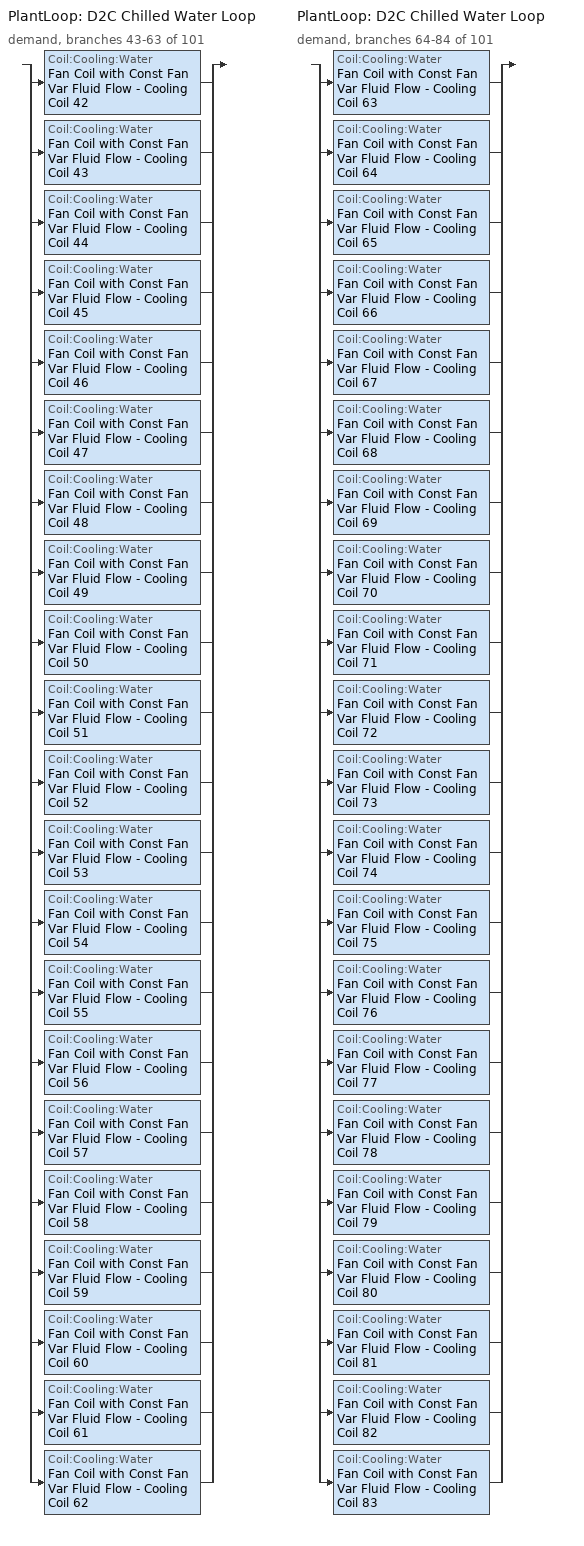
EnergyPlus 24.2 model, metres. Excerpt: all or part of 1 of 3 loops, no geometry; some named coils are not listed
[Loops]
PlantLoop 'D2C Chilled Water Loop'
 demand, branches 43-63 of 101: split
  | Coil:Cooling:Water 'Fan Coil with Const Fan Var Fluid Flow - Cooling Coil 42'
  | Coil:Cooling:Water 'Fan Coil with Const Fan Var Fluid Flow - Cooling Coil 43'
  | Coil:Cooling:Water 'Fan Coil with Const Fan Var Fluid Flow - Cooling Coil 44'
  | Coil:Cooling:Water 'Fan Coil with Const Fan Var Fluid Flow - Cooling Coil 45'
  | Coil:Cooling:Water 'Fan Coil with Const Fan Var Fluid Flow - Cooling Coil 46'
  | Coil:Cooling:Water 'Fan Coil with Const Fan Var Fluid Flow - Cooling Coil 47'
  | Coil:Cooling:Water 'Fan Coil with Const Fan Var Fluid Flow - Cooling Coil 48'
  | Coil:Cooling:Water 'Fan Coil with Const Fan Var Fluid Flow - Cooling Coil 49'
  | Coil:Cooling:Water 'Fan Coil with Const Fan Var Fluid Flow - Cooling Coil 50'
  | Coil:Cooling:Water 'Fan Coil with Const Fan Var Fluid Flow - Cooling Coil 51'
  | Coil:Cooling:Water 'Fan Coil with Const Fan Var Fluid Flow - Cooling Coil 52'
  | Coil:Cooling:Water 'Fan Coil with Const Fan Var Fluid Flow - Cooling Coil 53'
  | Coil:Cooling:Water 'Fan Coil with Const Fan Var Fluid Flow - Cooling Coil 54'
  | Coil:Cooling:Water 'Fan Coil with Const Fan Var Fluid Flow - Cooling Coil 55'
  | Coil:Cooling:Water 'Fan Coil with Const Fan Var Fluid Flow - Cooling Coil 56'
  | Coil:Cooling:Water 'Fan Coil with Const Fan Var Fluid Flow - Cooling Coil 57'
  | Coil:Cooling:Water 'Fan Coil with Const Fan Var Fluid Flow - Cooling Coil 58'
  | Coil:Cooling:Water 'Fan Coil with Const Fan Var Fluid Flow - Cooling Coil 59'
  | Coil:Cooling:Water 'Fan Coil with Const Fan Var Fluid Flow - Cooling Coil 60'
  | Coil:Cooling:Water 'Fan Coil with Const Fan Var Fluid Flow - Cooling Coil 61'
  | Coil:Cooling:Water 'Fan Coil with Const Fan Var Fluid Flow - Cooling Coil 62'
PlantLoop 'D2C Chilled Water Loop'
 demand, branches 64-84 of 101: split
  | Coil:Cooling:Water 'Fan Coil with Const Fan Var Fluid Flow - Cooling Coil 63'
  | Coil:Cooling:Water 'Fan Coil with Const Fan Var Fluid Flow - Cooling Coil 64'
  | Coil:Cooling:Water 'Fan Coil with Const Fan Var Fluid Flow - Cooling Coil 65'
  | Coil:Cooling:Water 'Fan Coil with Const Fan Var Fluid Flow - Cooling Coil 66'
  | Coil:Cooling:Water 'Fan Coil with Const Fan Var Fluid Flow - Cooling Coil 67'
  | Coil:Cooling:Water 'Fan Coil with Const Fan Var Fluid Flow - Cooling Coil 68'
  | Coil:Cooling:Water 'Fan Coil with Const Fan Var Fluid Flow - Cooling Coil 69'
  | Coil:Cooling:Water 'Fan Coil with Const Fan Var Fluid Flow - Cooling Coil 70'
  | Coil:Cooling:Water 'Fan Coil with Const Fan Var Fluid Flow - Cooling Coil 71'
  | Coil:Cooling:Water 'Fan Coil with Const Fan Var Fluid Flow - Cooling Coil 72'
  | Coil:Cooling:Water 'Fan Coil with Const Fan Var Fluid Flow - Cooling Coil 73'
  | Coil:Cooling:Water 'Fan Coil with Const Fan Var Fluid Flow - Cooling Coil 74'
  | Coil:Cooling:Water 'Fan Coil with Const Fan Var Fluid Flow - Cooling Coil 75'
  | Coil:Cooling:Water 'Fan Coil with Const Fan Var Fluid Flow - Cooling Coil 76'
  | Coil:Cooling:Water 'Fan Coil with Const Fan Var Fluid Flow - Cooling Coil 77'
  | Coil:Cooling:Water 'Fan Coil with Const Fan Var Fluid Flow - Cooling Coil 78'
  | Coil:Cooling:Water 'Fan Coil with Const Fan Var Fluid Flow - Cooling Coil 79'
  | Coil:Cooling:Water 'Fan Coil with Const Fan Var Fluid Flow - Cooling Coil 80'
  | Coil:Cooling:Water 'Fan Coil with Const Fan Var Fluid Flow - Cooling Coil 81'
  | Coil:Cooling:Water 'Fan Coil with Const Fan Var Fluid Flow - Cooling Coil 82'
  | Coil:Cooling:Water 'Fan Coil with Const Fan Var Fluid Flow - Cooling Coil 83'
[ZoneControl:Thermostat] Temperature Difference Between Cutout And Setpoint {deltaC}=0
Name | Zone or ZoneList | Control Type Schedule | Control 1
Thermal Zone_Aisle 42 Thermostat | Thermal Zone_Aisle 42 | Thermal Zone_Aisle 42 Thermostat Schedule | Thermostat Setpoint Dual Setpoint 150
Thermal Zone_Aisle 44 Thermostat | Thermal Zone_Aisle 44 | Thermal Zone_Aisle 44 Thermostat Schedule | Thermostat Setpoint Dual Setpoint 152
Thermal Zone_Aisle 45 Thermostat | Thermal Zone_Aisle 45 | Thermal Zone_Aisle 45 Thermostat Schedule | Thermostat Setpoint Dual Setpoint 153
Thermal Zone_Aisle 46 Thermostat | Thermal Zone_Aisle 46 | Thermal Zone_Aisle 46 Thermostat Schedule | Thermostat Setpoint Dual Setpoint 154
Thermal Zone_Aisle 47 Thermostat | Thermal Zone_Aisle 47 | Thermal Zone_Aisle 47 Thermostat Schedule | Thermostat Setpoint Dual Setpoint 155
Thermal Zone_Aisle 48 Thermostat | Thermal Zone_Aisle 48 | Thermal Zone_Aisle 48 Thermostat Schedule | Thermostat Setpoint Dual Setpoint 156
Thermal Zone_Aisle 49 Thermostat | Thermal Zone_Aisle 49 | Thermal Zone_Aisle 49 Thermostat Schedule | Thermostat Setpoint Dual Setpoint 157
Thermal Zone_Aisle 50 Thermostat | Thermal Zone_Aisle 50 | Thermal Zone_Aisle 50 Thermostat Schedule | Thermostat Setpoint Dual Setpoint 158
Thermal Zone_Aisle 51 Thermostat | Thermal Zone_Aisle 51 | Thermal Zone_Aisle 51 Thermostat Schedule | Thermostat Setpoint Dual Setpoint 159
Thermal Zone_Aisle 52 Thermostat | Thermal Zone_Aisle 52 | Thermal Zone_Aisle 52 Thermostat Schedule | Thermostat Setpoint Dual Setpoint 160
Thermal Zone_Aisle 53 Thermostat | Thermal Zone_Aisle 53 | Thermal Zone_Aisle 53 Thermostat Schedule | Thermostat Setpoint Dual Setpoint 161
Thermal Zone_Aisle 54 Thermostat | Thermal Zone_Aisle 54 | Thermal Zone_Aisle 54 Thermostat Schedule | Thermostat Setpoint Dual Setpoint 162
Thermal Zone_Aisle 55 Thermostat | Thermal Zone_Aisle 55 | Thermal Zone_Aisle 55 Thermostat Schedule | Thermostat Setpoint Dual Setpoint 163
Thermal Zone_Aisle 56 Thermostat | Thermal Zone_Aisle 56 | Thermal Zone_Aisle 56 Thermostat Schedule | Thermostat Setpoint Dual Setpoint 164
Thermal Zone_Aisle 57 Thermostat | Thermal Zone_Aisle 57 | Thermal Zone_Aisle 57 Thermostat Schedule | Thermostat Setpoint Dual Setpoint 165
Thermal Zone_Aisle 58 Thermostat | Thermal Zone_Aisle 58 | Thermal Zone_Aisle 58 Thermostat Schedule | Thermostat Setpoint Dual Setpoint 166
Thermal Zone_Aisle 59 Thermostat | Thermal Zone_Aisle 59 | Thermal Zone_Aisle 59 Thermostat Schedule | Thermostat Setpoint Dual Setpoint 167
Thermal Zone_Aisle 60 Thermostat | Thermal Zone_Aisle 60 | Thermal Zone_Aisle 60 Thermostat Schedule | Thermostat Setpoint Dual Setpoint 168
Thermal Zone_Aisle 61 Thermostat | Thermal Zone_Aisle 61 | Thermal Zone_Aisle 61 Thermostat Schedule | Thermostat Setpoint Dual Setpoint 169
Thermal Zone_Aisle 62 Thermostat | Thermal Zone_Aisle 62 | Thermal Zone_Aisle 62 Thermostat Schedule | Thermostat Setpoint Dual Setpoint 170
Thermal Zone_Aisle 63 Thermostat | Thermal Zone_Aisle 63 | Thermal Zone_Aisle 63 Thermostat Schedule | Thermostat Setpoint Dual Setpoint 171
Thermal Zone_Aisle 64 Thermostat | Thermal Zone_Aisle 64 | Thermal Zone_Aisle 64 Thermostat Schedule | Thermostat Setpoint Dual Setpoint 172
Thermal Zone_Aisle 65 Thermostat | Thermal Zone_Aisle 65 | Thermal Zone_Aisle 65 Thermostat Schedule | Thermostat Setpoint Dual Setpoint 173
Thermal Zone_Aisle 66 Thermostat | Thermal Zone_Aisle 66 | Thermal Zone_Aisle 66 Thermostat Schedule | Thermostat Setpoint Dual Setpoint 174
Thermal Zone_Aisle 67 Thermostat | Thermal Zone_Aisle 67 | Thermal Zone_Aisle 67 Thermostat Schedule | Thermostat Setpoint Dual Setpoint 175
Thermal Zone_Aisle 68 Thermostat | Thermal Zone_Aisle 68 | Thermal Zone_Aisle 68 Thermostat Schedule | Thermostat Setpoint Dual Setpoint 176
Thermal Zone_Aisle 69 Thermostat | Thermal Zone_Aisle 69 | Thermal Zone_Aisle 69 Thermostat Schedule | Thermostat Setpoint Dual Setpoint 177
Thermal Zone_Aisle 70 Thermostat | Thermal Zone_Aisle 70 | Thermal Zone_Aisle 70 Thermostat Schedule | Thermostat Setpoint Dual Setpoint 178
Thermal Zone_Aisle 71 Thermostat | Thermal Zone_Aisle 71 | Thermal Zone_Aisle 71 Thermostat Schedule | Thermostat Setpoint Dual Setpoint 179
Thermal Zone_Aisle 72 Thermostat | Thermal Zone_Aisle 72 | Thermal Zone_Aisle 72 Thermostat Schedule | Thermostat Setpoint Dual Setpoint 180
Thermal Zone_Aisle 73 Thermostat | Thermal Zone_Aisle 73 | Thermal Zone_Aisle 73 Thermostat Schedule | Thermostat Setpoint Dual Setpoint 181
Thermal Zone_Aisle 74 Thermostat | Thermal Zone_Aisle 74 | Thermal Zone_Aisle 74 Thermostat Schedule | Thermostat Setpoint Dual Setpoint 182
Thermal Zone_Aisle 75 Thermostat | Thermal Zone_Aisle 75 | Thermal Zone_Aisle 75 Thermostat Schedule | Thermostat Setpoint Dual Setpoint 183
Thermal Zone_Aisle 76 Thermostat | Thermal Zone_Aisle 76 | Thermal Zone_Aisle 76 Thermostat Schedule | Thermostat Setpoint Dual Setpoint 184
Thermal Zone_Aisle 77 Thermostat | Thermal Zone_Aisle 77 | Thermal Zone_Aisle 77 Thermostat Schedule | Thermostat Setpoint Dual Setpoint 185
Thermal Zone_Aisle 78 Thermostat | Thermal Zone_Aisle 78 | Thermal Zone_Aisle 78 Thermostat Schedule | Thermostat Setpoint Dual Setpoint 186
Thermal Zone_Aisle 79 Thermostat | Thermal Zone_Aisle 79 | Thermal Zone_Aisle 79 Thermostat Schedule | Thermostat Setpoint Dual Setpoint 187
Thermal Zone_Aisle 80 Thermostat | Thermal Zone_Aisle 80 | Thermal Zone_Aisle 80 Thermostat Schedule | Thermostat Setpoint Dual Setpoint 188
Thermal Zone_Aisle 81 Thermostat | Thermal Zone_Aisle 81 | Thermal Zone_Aisle 81 Thermostat Schedule | Thermostat Setpoint Dual Setpoint 189
Thermal Zone_Aisle 88 Thermostat | Thermal Zone_Aisle 88 | Thermal Zone_Aisle 88 Thermostat Schedule | Thermostat Setpoint Dual Setpoint 196
Thermal Zone_Aisle 93 Thermostat | Thermal Zone_Aisle 93 | Thermal Zone_Aisle 93 Thermostat Schedule | Thermostat Setpoint Dual Setpoint 201
Thermal Zone_Aisle 94 Thermostat | Thermal Zone_Aisle 94 | Thermal Zone_Aisle 94 Thermostat Schedule | Thermostat Setpoint Dual Setpoint 202
[ThermostatSetpoint:SingleCooling] Setpoint Temperature Schedule=Thermostart cooling
Thermostat Setpoint Dual Setpoint 150; Thermostat Setpoint Dual Setpoint 152; Thermostat Setpoint Dual Setpoint 153; Thermostat Setpoint Dual Setpoint 154; Thermostat Setpoint Dual Setpoint 155; Thermostat Setpoint Dual Setpoint 156; Thermostat Setpoint Dual Setpoint 157; Thermostat Setpoint Dual Setpoint 158; Thermostat Setpoint Dual Setpoint 159; Thermostat Setpoint Dual Setpoint 160; Thermostat Setpoint Dual Setpoint 161; Thermostat Setpoint Dual Setpoint 162; Thermostat Setpoint Dual Setpoint 163; Thermostat Setpoint Dual Setpoint 164; Thermostat Setpoint Dual Setpoint 165; Thermostat Setpoint Dual Setpoint 166; Thermostat Setpoint Dual Setpoint 167; Thermostat Setpoint Dual Setpoint 168; Thermostat Setpoint Dual Setpoint 169; Thermostat Setpoint Dual Setpoint 170; Thermostat Setpoint Dual Setpoint 171; Thermostat Setpoint Dual Setpoint 172; Thermostat Setpoint Dual Setpoint 173; Thermostat Setpoint Dual Setpoint 174; Thermostat Setpoint Dual Setpoint 175; Thermostat Setpoint Dual Setpoint 176; Thermostat Setpoint Dual Setpoint 177; Thermostat Setpoint Dual Setpoint 178; Thermostat Setpoint Dual Setpoint 179; Thermostat Setpoint Dual Setpoint 180; Thermostat Setpoint Dual Setpoint 181; Thermostat Setpoint Dual Setpoint 182; Thermostat Setpoint Dual Setpoint 183; Thermostat Setpoint Dual Setpoint 184; Thermostat Setpoint Dual Setpoint 185; Thermostat Setpoint Dual Setpoint 186; Thermostat Setpoint Dual Setpoint 187; Thermostat Setpoint Dual Setpoint 188; Thermostat Setpoint Dual Setpoint 189; Thermostat Setpoint Dual Setpoint 196; Thermostat Setpoint Dual Setpoint 201; Thermostat Setpoint Dual Setpoint 202
[ZoneHVAC:Dehumidifier:DX] Availability Schedule=ITE Load Schedule; Rated Water Removal {L/day}=50.16; Rated Energy Factor {L/kWh}=3.412; Rated Air Flow Rate {m3/s}=0.12036; Water Removal Curve=Dehumidifier Water Removal Curve; Energy Factor Curve=Dehumidifier Energy Factor Curve; Part Load Fraction Correlation Curve=Dehumidifier Part Load Curve; Minimum Dry-Bulb Temperature for Dehumidifier Operation {C}=20; Maximum Dry-Bulb Temperature for Dehumidifier Operation {C}=60; Off-Cycle Parasitic Electric Load {W}=0
Zone HVAC Dehumidifier 43; Zone HVAC Dehumidifier 49; Zone HVAC Dehumidifier 42; Zone HVAC Dehumidifier 44; Zone HVAC Dehumidifier 45; Zone HVAC Dehumidifier 46; Zone HVAC Dehumidifier 47; Zone HVAC Dehumidifier 48; Zone HVAC Dehumidifier 50; Zone HVAC Dehumidifier 58; Zone HVAC Dehumidifier 55; Zone HVAC Dehumidifier 56; Zone HVAC Dehumidifier 57; Zone HVAC Dehumidifier 51; Zone HVAC Dehumidifier 53; Zone HVAC Dehumidifier 52; Zone HVAC Dehumidifier 59; Zone HVAC Dehumidifier 54; Zone HVAC Dehumidifier 63; Zone HVAC Dehumidifier 78; Zone HVAC Dehumidifier 73; Zone HVAC Dehumidifier 60; Zone HVAC Dehumidifier 65; Zone HVAC Dehumidifier 76; Zone HVAC Dehumidifier 74; Zone HVAC Dehumidifier 68; Zone HVAC Dehumidifier 69; Zone HVAC Dehumidifier 77; Zone HVAC Dehumidifier 61; Zone HVAC Dehumidifier 75; Zone HVAC Dehumidifier 67; Zone HVAC Dehumidifier 72; Zone HVAC Dehumidifier 64; Zone HVAC Dehumidifier 62; Zone HVAC Dehumidifier 66; Zone HVAC Dehumidifier 71; Zone HVAC Dehumidifier 70; Zone HVAC Dehumidifier 79; Zone HVAC Dehumidifier 81; Zone HVAC Dehumidifier 80; Zone HVAC Dehumidifier 82; Zone HVAC Dehumidifier 83
[Fan:ConstantVolume] Availability Schedule=ITE Load Schedule; Fan Total Efficiency=1; Pressure Rise {Pa}=0.0001; Maximum Flow Rate {m3/s}=AutoSize; Motor Efficiency=1; Motor In Airstream Fraction=0
Fan Coil with Const Fan Var Fluid Flow - Fan 125; Fan Coil with Const Fan Var Fluid Flow - Fan 131; Fan Coil with Const Fan Var Fluid Flow - Fan 124; Fan Coil with Const Fan Var Fluid Flow - Fan 126; Fan Coil with Const Fan Var Fluid Flow - Fan 127; Fan Coil with Const Fan Var Fluid Flow - Fan 128; Fan Coil with Const Fan Var Fluid Flow - Fan 129; Fan Coil with Const Fan Var Fluid Flow - Fan 130; Fan Coil with Const Fan Var Fluid Flow - Fan 132; Fan Coil with Const Fan Var Fluid Flow - Fan 140; Fan Coil with Const Fan Var Fluid Flow - Fan 137; Fan Coil with Const Fan Var Fluid Flow - Fan 138; Fan Coil with Const Fan Var Fluid Flow - Fan 139; Fan Coil with Const Fan Var Fluid Flow - Fan 133; Fan Coil with Const Fan Var Fluid Flow - Fan 135; Fan Coil with Const Fan Var Fluid Flow - Fan 134; Fan Coil with Const Fan Var Fluid Flow - Fan 141; Fan Coil with Const Fan Var Fluid Flow - Fan 136; Fan Coil with Const Fan Var Fluid Flow - Fan 145; Fan Coil with Const Fan Var Fluid Flow - Fan 160; Fan Coil with Const Fan Var Fluid Flow - Fan 155; Fan Coil with Const Fan Var Fluid Flow - Fan 142; Fan Coil with Const Fan Var Fluid Flow - Fan 147; Fan Coil with Const Fan Var Fluid Flow - Fan 158; Fan Coil with Const Fan Var Fluid Flow - Fan 156; Fan Coil with Const Fan Var Fluid Flow - Fan 150; Fan Coil with Const Fan Var Fluid Flow - Fan 151; Fan Coil with Const Fan Var Fluid Flow - Fan 159; Fan Coil with Const Fan Var Fluid Flow - Fan 143; Fan Coil with Const Fan Var Fluid Flow - Fan 157; Fan Coil with Const Fan Var Fluid Flow - Fan 149; Fan Coil with Const Fan Var Fluid Flow - Fan 154; Fan Coil with Const Fan Var Fluid Flow - Fan 146; Fan Coil with Const Fan Var Fluid Flow - Fan 144; Fan Coil with Const Fan Var Fluid Flow - Fan 148; Fan Coil with Const Fan Var Fluid Flow - Fan 153; Fan Coil with Const Fan Var Fluid Flow - Fan 152; Fan Coil with Const Fan Var Fluid Flow - Fan 161; Fan Coil with Const Fan Var Fluid Flow - Fan 163; Fan Coil with Const Fan Var Fluid Flow - Fan 162; Fan Coil with Const Fan Var Fluid Flow - Fan 164; Fan Coil with Const Fan Var Fluid Flow - Fan 165
[Coil:Cooling:Water] Availability Schedule=ITE Load Schedule; Design Water Flow Rate {m3/s}=Autosize; Design Air Flow Rate {m3/s}=Autosize; Design Inlet Water Temperature {C}=Autosize; Design Inlet Air Temperature {C}=Autosize; Design Outlet Air Temperature {C}=Autosize; Design Inlet Air Humidity Ratio {kgWater/kgDryAir}=Autosize; Design Outlet Air Humidity Ratio {kgWater/kgDryAir}=Autosize; Type of Analysis=SimpleAnalysis; Heat Exchanger Configuration=CrossFlow
Fan Coil with Const Fan Var Fluid Flow - Cooling Coil 43; Fan Coil with Const Fan Var Fluid Flow - Cooling Coil 49; Fan Coil with Const Fan Var Fluid Flow - Cooling Coil 42; Fan Coil with Const Fan Var Fluid Flow - Cooling Coil 44; Fan Coil with Const Fan Var Fluid Flow - Cooling Coil 45; Fan Coil with Const Fan Var Fluid Flow - Cooling Coil 46; Fan Coil with Const Fan Var Fluid Flow - Cooling Coil 47; Fan Coil with Const Fan Var Fluid Flow - Cooling Coil 48; Fan Coil with Const Fan Var Fluid Flow - Cooling Coil 50; Fan Coil with Const Fan Var Fluid Flow - Cooling Coil 58; Fan Coil with Const Fan Var Fluid Flow - Cooling Coil 55; Fan Coil with Const Fan Var Fluid Flow - Cooling Coil 56; Fan Coil with Const Fan Var Fluid Flow - Cooling Coil 57; Fan Coil with Const Fan Var Fluid Flow - Cooling Coil 51; Fan Coil with Const Fan Var Fluid Flow - Cooling Coil 53; Fan Coil with Const Fan Var Fluid Flow - Cooling Coil 52; Fan Coil with Const Fan Var Fluid Flow - Cooling Coil 59; Fan Coil with Const Fan Var Fluid Flow - Cooling Coil 54; Fan Coil with Const Fan Var Fluid Flow - Cooling Coil 63; Fan Coil with Const Fan Var Fluid Flow - Cooling Coil 78; Fan Coil with Const Fan Var Fluid Flow - Cooling Coil 73; Fan Coil with Const Fan Var Fluid Flow - Cooling Coil 60; Fan Coil with Const Fan Var Fluid Flow - Cooling Coil 65; Fan Coil with Const Fan Var Fluid Flow - Cooling Coil 76; Fan Coil with Const Fan Var Fluid Flow - Cooling Coil 74; Fan Coil with Const Fan Var Fluid Flow - Cooling Coil 68; Fan Coil with Const Fan Var Fluid Flow - Cooling Coil 69; Fan Coil with Const Fan Var Fluid Flow - Cooling Coil 77; Fan Coil with Const Fan Var Fluid Flow - Cooling Coil 61; Fan Coil with Const Fan Var Fluid Flow - Cooling Coil 75; Fan Coil with Const Fan Var Fluid Flow - Cooling Coil 67; Fan Coil with Const Fan Var Fluid Flow - Cooling Coil 72; Fan Coil with Const Fan Var Fluid Flow - Cooling Coil 64; Fan Coil with Const Fan Var Fluid Flow - Cooling Coil 62; Fan Coil with Const Fan Var Fluid Flow - Cooling Coil 66; Fan Coil with Const Fan Var Fluid Flow - Cooling Coil 71; Fan Coil with Const Fan Var Fluid Flow - Cooling Coil 70; Fan Coil with Const Fan Var Fluid Flow - Cooling Coil 79; Fan Coil with Const Fan Var Fluid Flow - Cooling Coil 81; Fan Coil with Const Fan Var Fluid Flow - Cooling Coil 80; Fan Coil with Const Fan Var Fluid Flow - Cooling Coil 82; Fan Coil with Const Fan Var Fluid Flow - Cooling Coil 83
[ZoneHVAC:FourPipeFanCoil] Availability Schedule=ITE Load Schedule; Capacity Control Method=ConstantFanVariableFlow; Maximum Supply Air Flow Rate {m3/s}=Autosize; Low Speed Supply Air Flow Ratio=0.1; Medium Speed Supply Air Flow Ratio=0.2; Maximum Outdoor Air Flow Rate {m3/s}=Autosize; Maximum Cold Water Flow Rate {m3/s}=Autosize; Maximum Hot Water Flow Rate {m3/s}=Autosize; Minimum Supply Air Temperature in Cooling Mode {C}=Autosize; Maximum Supply Air Temperature in Heating Mode {C}=Autosize
Name | Supply Air Fan | Cooling Coil | Heating Coil
Fan Coil with Const Fan Var Fluid Flow 43 | Fan Coil with Const Fan Var Fluid Flow - Fan 125 | Fan Coil with Const Fan Var Fluid Flow - Cooling Coil 43 | Fan Coil with Const Fan Var Fluid Flow - Heating Coil 43
Fan Coil with Const Fan Var Fluid Flow 49 | Fan Coil with Const Fan Var Fluid Flow - Fan 131 | Fan Coil with Const Fan Var Fluid Flow - Cooling Coil 49 | Fan Coil with Const Fan Var Fluid Flow - Heating Coil 49
Fan Coil with Const Fan Var Fluid Flow 42 | Fan Coil with Const Fan Var Fluid Flow - Fan 124 | Fan Coil with Const Fan Var Fluid Flow - Cooling Coil 42 | Fan Coil with Const Fan Var Fluid Flow - Heating Coil 42
Fan Coil with Const Fan Var Fluid Flow 44 | Fan Coil with Const Fan Var Fluid Flow - Fan 126 | Fan Coil with Const Fan Var Fluid Flow - Cooling Coil 44 | Fan Coil with Const Fan Var Fluid Flow - Heating Coil 44
Fan Coil with Const Fan Var Fluid Flow 45 | Fan Coil with Const Fan Var Fluid Flow - Fan 127 | Fan Coil with Const Fan Var Fluid Flow - Cooling Coil 45 | Fan Coil with Const Fan Var Fluid Flow - Heating Coil 45
Fan Coil with Const Fan Var Fluid Flow 46 | Fan Coil with Const Fan Var Fluid Flow - Fan 128 | Fan Coil with Const Fan Var Fluid Flow - Cooling Coil 46 | Fan Coil with Const Fan Var Fluid Flow - Heating Coil 46
Fan Coil with Const Fan Var Fluid Flow 47 | Fan Coil with Const Fan Var Fluid Flow - Fan 129 | Fan Coil with Const Fan Var Fluid Flow - Cooling Coil 47 | Fan Coil with Const Fan Var Fluid Flow - Heating Coil 47
Fan Coil with Const Fan Var Fluid Flow 48 | Fan Coil with Const Fan Var Fluid Flow - Fan 130 | Fan Coil with Const Fan Var Fluid Flow - Cooling Coil 48 | Fan Coil with Const Fan Var Fluid Flow - Heating Coil 48
Fan Coil with Const Fan Var Fluid Flow 50 | Fan Coil with Const Fan Var Fluid Flow - Fan 132 | Fan Coil with Const Fan Var Fluid Flow - Cooling Coil 50 | Fan Coil with Const Fan Var Fluid Flow - Heating Coil 50
Fan Coil with Const Fan Var Fluid Flow 58 | Fan Coil with Const Fan Var Fluid Flow - Fan 140 | Fan Coil with Const Fan Var Fluid Flow - Cooling Coil 58 | Fan Coil with Const Fan Var Fluid Flow - Heating Coil 58
Fan Coil with Const Fan Var Fluid Flow 55 | Fan Coil with Const Fan Var Fluid Flow - Fan 137 | Fan Coil with Const Fan Var Fluid Flow - Cooling Coil 55 | Fan Coil with Const Fan Var Fluid Flow - Heating Coil 55
Fan Coil with Const Fan Var Fluid Flow 56 | Fan Coil with Const Fan Var Fluid Flow - Fan 138 | Fan Coil with Const Fan Var Fluid Flow - Cooling Coil 56 | Fan Coil with Const Fan Var Fluid Flow - Heating Coil 56
Fan Coil with Const Fan Var Fluid Flow 57 | Fan Coil with Const Fan Var Fluid Flow - Fan 139 | Fan Coil with Const Fan Var Fluid Flow - Cooling Coil 57 | Fan Coil with Const Fan Var Fluid Flow - Heating Coil 57
Fan Coil with Const Fan Var Fluid Flow 51 | Fan Coil with Const Fan Var Fluid Flow - Fan 133 | Fan Coil with Const Fan Var Fluid Flow - Cooling Coil 51 | Fan Coil with Const Fan Var Fluid Flow - Heating Coil 51
Fan Coil with Const Fan Var Fluid Flow 53 | Fan Coil with Const Fan Var Fluid Flow - Fan 135 | Fan Coil with Const Fan Var Fluid Flow - Cooling Coil 53 | Fan Coil with Const Fan Var Fluid Flow - Heating Coil 53
Fan Coil with Const Fan Var Fluid Flow 52 | Fan Coil with Const Fan Var Fluid Flow - Fan 134 | Fan Coil with Const Fan Var Fluid Flow - Cooling Coil 52 | Fan Coil with Const Fan Var Fluid Flow - Heating Coil 52
Fan Coil with Const Fan Var Fluid Flow 59 | Fan Coil with Const Fan Var Fluid Flow - Fan 141 | Fan Coil with Const Fan Var Fluid Flow - Cooling Coil 59 | Fan Coil with Const Fan Var Fluid Flow - Heating Coil 59
Fan Coil with Const Fan Var Fluid Flow 54 | Fan Coil with Const Fan Var Fluid Flow - Fan 136 | Fan Coil with Const Fan Var Fluid Flow - Cooling Coil 54 | Fan Coil with Const Fan Var Fluid Flow - Heating Coil 54
Fan Coil with Const Fan Var Fluid Flow 63 | Fan Coil with Const Fan Var Fluid Flow - Fan 145 | Fan Coil with Const Fan Var Fluid Flow - Cooling Coil 63 | Fan Coil with Const Fan Var Fluid Flow - Heating Coil 63
Fan Coil with Const Fan Var Fluid Flow 78 | Fan Coil with Const Fan Var Fluid Flow - Fan 160 | Fan Coil with Const Fan Var Fluid Flow - Cooling Coil 78 | Fan Coil with Const Fan Var Fluid Flow - Heating Coil 78
Fan Coil with Const Fan Var Fluid Flow 73 | Fan Coil with Const Fan Var Fluid Flow - Fan 155 | Fan Coil with Const Fan Var Fluid Flow - Cooling Coil 73 | Fan Coil with Const Fan Var Fluid Flow - Heating Coil 73
Fan Coil with Const Fan Var Fluid Flow 60 | Fan Coil with Const Fan Var Fluid Flow - Fan 142 | Fan Coil with Const Fan Var Fluid Flow - Cooling Coil 60 | Fan Coil with Const Fan Var Fluid Flow - Heating Coil 60
Fan Coil with Const Fan Var Fluid Flow 65 | Fan Coil with Const Fan Var Fluid Flow - Fan 147 | Fan Coil with Const Fan Var Fluid Flow - Cooling Coil 65 | Fan Coil with Const Fan Var Fluid Flow - Heating Coil 65
Fan Coil with Const Fan Var Fluid Flow 76 | Fan Coil with Const Fan Var Fluid Flow - Fan 158 | Fan Coil with Const Fan Var Fluid Flow - Cooling Coil 76 | Fan Coil with Const Fan Var Fluid Flow - Heating Coil 76
Fan Coil with Const Fan Var Fluid Flow 74 | Fan Coil with Const Fan Var Fluid Flow - Fan 156 | Fan Coil with Const Fan Var Fluid Flow - Cooling Coil 74 | Fan Coil with Const Fan Var Fluid Flow - Heating Coil 74
Fan Coil with Const Fan Var Fluid Flow 68 | Fan Coil with Const Fan Var Fluid Flow - Fan 150 | Fan Coil with Const Fan Var Fluid Flow - Cooling Coil 68 | Fan Coil with Const Fan Var Fluid Flow - Heating Coil 68
Fan Coil with Const Fan Var Fluid Flow 69 | Fan Coil with Const Fan Var Fluid Flow - Fan 151 | Fan Coil with Const Fan Var Fluid Flow - Cooling Coil 69 | Fan Coil with Const Fan Var Fluid Flow - Heating Coil 69
Fan Coil with Const Fan Var Fluid Flow 77 | Fan Coil with Const Fan Var Fluid Flow - Fan 159 | Fan Coil with Const Fan Var Fluid Flow - Cooling Coil 77 | Fan Coil with Const Fan Var Fluid Flow - Heating Coil 77
Fan Coil with Const Fan Var Fluid Flow 61 | Fan Coil with Const Fan Var Fluid Flow - Fan 143 | Fan Coil with Const Fan Var Fluid Flow - Cooling Coil 61 | Fan Coil with Const Fan Var Fluid Flow - Heating Coil 61
Fan Coil with Const Fan Var Fluid Flow 75 | Fan Coil with Const Fan Var Fluid Flow - Fan 157 | Fan Coil with Const Fan Var Fluid Flow - Cooling Coil 75 | Fan Coil with Const Fan Var Fluid Flow - Heating Coil 75
Fan Coil with Const Fan Var Fluid Flow 67 | Fan Coil with Const Fan Var Fluid Flow - Fan 149 | Fan Coil with Const Fan Var Fluid Flow - Cooling Coil 67 | Fan Coil with Const Fan Var Fluid Flow - Heating Coil 67
Fan Coil with Const Fan Var Fluid Flow 72 | Fan Coil with Const Fan Var Fluid Flow - Fan 154 | Fan Coil with Const Fan Var Fluid Flow - Cooling Coil 72 | Fan Coil with Const Fan Var Fluid Flow - Heating Coil 72
Fan Coil with Const Fan Var Fluid Flow 64 | Fan Coil with Const Fan Var Fluid Flow - Fan 146 | Fan Coil with Const Fan Var Fluid Flow - Cooling Coil 64 | Fan Coil with Const Fan Var Fluid Flow - Heating Coil 64
Fan Coil with Const Fan Var Fluid Flow 62 | Fan Coil with Const Fan Var Fluid Flow - Fan 144 | Fan Coil with Const Fan Var Fluid Flow - Cooling Coil 62 | Fan Coil with Const Fan Var Fluid Flow - Heating Coil 62
Fan Coil with Const Fan Var Fluid Flow 66 | Fan Coil with Const Fan Var Fluid Flow - Fan 148 | Fan Coil with Const Fan Var Fluid Flow - Cooling Coil 66 | Fan Coil with Const Fan Var Fluid Flow - Heating Coil 66
Fan Coil with Const Fan Var Fluid Flow 71 | Fan Coil with Const Fan Var Fluid Flow - Fan 153 | Fan Coil with Const Fan Var Fluid Flow - Cooling Coil 71 | Fan Coil with Const Fan Var Fluid Flow - Heating Coil 71
Fan Coil with Const Fan Var Fluid Flow 70 | Fan Coil with Const Fan Var Fluid Flow - Fan 152 | Fan Coil with Const Fan Var Fluid Flow - Cooling Coil 70 | Fan Coil with Const Fan Var Fluid Flow - Heating Coil 70
Fan Coil with Const Fan Var Fluid Flow 79 | Fan Coil with Const Fan Var Fluid Flow - Fan 161 | Fan Coil with Const Fan Var Fluid Flow - Cooling Coil 79 | Fan Coil with Const Fan Var Fluid Flow - Heating Coil 79
Fan Coil with Const Fan Var Fluid Flow 81 | Fan Coil with Const Fan Var Fluid Flow - Fan 163 | Fan Coil with Const Fan Var Fluid Flow - Cooling Coil 81 | Fan Coil with Const Fan Var Fluid Flow - Heating Coil 81
Fan Coil with Const Fan Var Fluid Flow 80 | Fan Coil with Const Fan Var Fluid Flow - Fan 162 | Fan Coil with Const Fan Var Fluid Flow - Cooling Coil 80 | Fan Coil with Const Fan Var Fluid Flow - Heating Coil 80
Fan Coil with Const Fan Var Fluid Flow 82 | Fan Coil with Const Fan Var Fluid Flow - Fan 164 | Fan Coil with Const Fan Var Fluid Flow - Cooling Coil 82 | Fan Coil with Const Fan Var Fluid Flow - Heating Coil 82
Fan Coil with Const Fan Var Fluid Flow 83 | Fan Coil with Const Fan Var Fluid Flow - Fan 165 | Fan Coil with Const Fan Var Fluid Flow - Cooling Coil 83 | Fan Coil with Const Fan Var Fluid Flow - Heating Coil 83
[Zone equipment]
Thermal Zone_Aisle 42: Zone HVAC Dehumidifier 43, Fan Coil with Const Fan Var Fluid Flow 43
Thermal Zone_Aisle 44: Zone HVAC Dehumidifier 49, Fan Coil with Const Fan Var Fluid Flow 49
Thermal Zone_Aisle 45: Zone HVAC Dehumidifier 42, Fan Coil with Const Fan Var Fluid Flow 42
Thermal Zone_Aisle 46: Zone HVAC Dehumidifier 44, Fan Coil with Const Fan Var Fluid Flow 44
Thermal Zone_Aisle 47: Zone HVAC Dehumidifier 45, Fan Coil with Const Fan Var Fluid Flow 45
Thermal Zone_Aisle 48: Zone HVAC Dehumidifier 46, Fan Coil with Const Fan Var Fluid Flow 46
Thermal Zone_Aisle 49: Zone HVAC Dehumidifier 47, Fan Coil with Const Fan Var Fluid Flow 47
Thermal Zone_Aisle 50: Zone HVAC Dehumidifier 48, Fan Coil with Const Fan Var Fluid Flow 48
Thermal Zone_Aisle 51: Zone HVAC Dehumidifier 50, Fan Coil with Const Fan Var Fluid Flow 50
Thermal Zone_Aisle 52: Zone HVAC Dehumidifier 58, Fan Coil with Const Fan Var Fluid Flow 58
Thermal Zone_Aisle 53: Zone HVAC Dehumidifier 55, Fan Coil with Const Fan Var Fluid Flow 55
Thermal Zone_Aisle 54: Zone HVAC Dehumidifier 56, Fan Coil with Const Fan Var Fluid Flow 56
Thermal Zone_Aisle 55: Zone HVAC Dehumidifier 57, Fan Coil with Const Fan Var Fluid Flow 57
Thermal Zone_Aisle 56: Zone HVAC Dehumidifier 51, Fan Coil with Const Fan Var Fluid Flow 51
Thermal Zone_Aisle 57: Zone HVAC Dehumidifier 53, Fan Coil with Const Fan Var Fluid Flow 53
Thermal Zone_Aisle 58: Zone HVAC Dehumidifier 52, Fan Coil with Const Fan Var Fluid Flow 52
Thermal Zone_Aisle 59: Zone HVAC Dehumidifier 59, Fan Coil with Const Fan Var Fluid Flow 59
Thermal Zone_Aisle 60: Zone HVAC Dehumidifier 54, Fan Coil with Const Fan Var Fluid Flow 54
Thermal Zone_Aisle 61: Zone HVAC Dehumidifier 63, Fan Coil with Const Fan Var Fluid Flow 63
Thermal Zone_Aisle 62: Zone HVAC Dehumidifier 78, Fan Coil with Const Fan Var Fluid Flow 78
Thermal Zone_Aisle 63: Zone HVAC Dehumidifier 73, Fan Coil with Const Fan Var Fluid Flow 73
Thermal Zone_Aisle 64: Zone HVAC Dehumidifier 60, Fan Coil with Const Fan Var Fluid Flow 60
Thermal Zone_Aisle 65: Zone HVAC Dehumidifier 65, Fan Coil with Const Fan Var Fluid Flow 65
Thermal Zone_Aisle 66: Zone HVAC Dehumidifier 76, Fan Coil with Const Fan Var Fluid Flow 76
Thermal Zone_Aisle 67: Zone HVAC Dehumidifier 74, Fan Coil with Const Fan Var Fluid Flow 74
Thermal Zone_Aisle 68: Zone HVAC Dehumidifier 68, Fan Coil with Const Fan Var Fluid Flow 68
Thermal Zone_Aisle 69: Zone HVAC Dehumidifier 69, Fan Coil with Const Fan Var Fluid Flow 69
Thermal Zone_Aisle 70: Zone HVAC Dehumidifier 77, Fan Coil with Const Fan Var Fluid Flow 77
Thermal Zone_Aisle 71: Zone HVAC Dehumidifier 61, Fan Coil with Const Fan Var Fluid Flow 61
Thermal Zone_Aisle 72: Zone HVAC Dehumidifier 75, Fan Coil with Const Fan Var Fluid Flow 75
Thermal Zone_Aisle 73: Zone HVAC Dehumidifier 67, Fan Coil with Const Fan Var Fluid Flow 67
Thermal Zone_Aisle 74: Zone HVAC Dehumidifier 72, Fan Coil with Const Fan Var Fluid Flow 72
Thermal Zone_Aisle 75: Zone HVAC Dehumidifier 64, Fan Coil with Const Fan Var Fluid Flow 64
Thermal Zone_Aisle 76: Zone HVAC Dehumidifier 62, Fan Coil with Const Fan Var Fluid Flow 62
Thermal Zone_Aisle 77: Zone HVAC Dehumidifier 66, Fan Coil with Const Fan Var Fluid Flow 66
Thermal Zone_Aisle 78: Zone HVAC Dehumidifier 71, Fan Coil with Const Fan Var Fluid Flow 71
Thermal Zone_Aisle 79: Zone HVAC Dehumidifier 70, Fan Coil with Const Fan Var Fluid Flow 70
Thermal Zone_Aisle 80: Zone HVAC Dehumidifier 79, Fan Coil with Const Fan Var Fluid Flow 79
Thermal Zone_Aisle 81: Zone HVAC Dehumidifier 81, Fan Coil with Const Fan Var Fluid Flow 81
Thermal Zone_Aisle 88: Zone HVAC Dehumidifier 80, Fan Coil with Const Fan Var Fluid Flow 80
Thermal Zone_Aisle 93: Zone HVAC Dehumidifier 82, Fan Coil with Const Fan Var Fluid Flow 82
Thermal Zone_Aisle 94: Zone HVAC Dehumidifier 83, Fan Coil with Const Fan Var Fluid Flow 83
[Sizing:Zone] Zone Cooling Design Supply Air Temperature Input Method=SupplyAirTemperature; Zone Cooling Design Supply Air Temperature {C}=24; Zone Cooling Design Supply Air Temperature Difference {deltaC}=5; Zone Heating Design Supply Air Temperature Input Method=SupplyAirTemperature; Zone Heating Design Supply Air Temperature {C}=30; Zone Heating Design Supply Air Temperature Difference {deltaC}=11.11; Zone Cooling Design Supply Air Humidity Ratio {kgWater/kgDryAir}=0.0085; Zone Heating Design Supply Air Humidity Ratio {kgWater/kgDryAir}=0.008; Zone Heating Sizing Factor=0; Zone Cooling Sizing Factor=0.9; Cooling Design Air Flow Method=DesignDay; Cooling Design Air Flow Rate {m3/s}=0; Cooling Minimum Air Flow per Zone Floor Area {m3/s-m2}=0.000762; Cooling Minimum Air Flow {m3/s}=0; Cooling Minimum Air Flow Fraction=0; Heating Design Air Flow Method=DesignDay; Heating Design Air Flow Rate {m3/s}=0; Heating Maximum Air Flow per Zone Floor Area {m3/s-m2}=0.002032; Heating Maximum Air Flow {m3/s}=0.141576; Heating Maximum Air Flow Fraction=0.3; Account for Dedicated Outdoor Air System=No; Zone Load Sizing Method=Sensible Load Only No Latent Load; Zone Latent Cooling Design Supply Air Humidity Ratio Input Method=HumidityRatioDifference; Zone Cooling Design Supply Air Humidity Ratio Difference {kgWater/kgDryAir}=0.005; Zone Latent Heating Design Supply Air Humidity Ratio Input Method=HumidityRatioDifference; Zone Humidification Design Supply Air Humidity Ratio Difference {kgWater/kgDryAir}=0.005; Type of Space Sum to Use=Coincident
Name | Design Specification Outdoor Air Object
Thermal Zone_Aisle 42 | Thermal Zone_Aisle 42 Zero air DSOA
Thermal Zone_Aisle 44 | Thermal Zone_Aisle 44 Zero air DSOA
Thermal Zone_Aisle 45 | Thermal Zone_Aisle 45 Zero air DSOA
Thermal Zone_Aisle 46 | Thermal Zone_Aisle 46 Zero air DSOA
Thermal Zone_Aisle 47 | Thermal Zone_Aisle 47 Zero air DSOA
Thermal Zone_Aisle 48 | Thermal Zone_Aisle 48 Zero air DSOA
Thermal Zone_Aisle 49 | Thermal Zone_Aisle 49 Zero air DSOA
Thermal Zone_Aisle 50 | Thermal Zone_Aisle 50 Zero air DSOA
Thermal Zone_Aisle 51 | Thermal Zone_Aisle 51 Zero air DSOA
Thermal Zone_Aisle 52 | Thermal Zone_Aisle 52 Zero air DSOA
Thermal Zone_Aisle 53 | Thermal Zone_Aisle 53 Zero air DSOA
Thermal Zone_Aisle 54 | Thermal Zone_Aisle 54 Zero air DSOA
Thermal Zone_Aisle 55 | Thermal Zone_Aisle 55 Zero air DSOA
Thermal Zone_Aisle 56 | Thermal Zone_Aisle 56 Zero air DSOA
Thermal Zone_Aisle 57 | Thermal Zone_Aisle 57 Zero air DSOA
Thermal Zone_Aisle 58 | Thermal Zone_Aisle 58 Zero air DSOA
Thermal Zone_Aisle 59 | Thermal Zone_Aisle 59 Zero air DSOA
Thermal Zone_Aisle 60 | Thermal Zone_Aisle 60 Zero air DSOA
Thermal Zone_Aisle 61 | Thermal Zone_Aisle 61 Zero air DSOA
Thermal Zone_Aisle 62 | Thermal Zone_Aisle 62 Zero air DSOA
Thermal Zone_Aisle 63 | Thermal Zone_Aisle 63 Zero air DSOA
Thermal Zone_Aisle 64 | Thermal Zone_Aisle 64 Zero air DSOA
Thermal Zone_Aisle 65 | Thermal Zone_Aisle 65 Zero air DSOA
Thermal Zone_Aisle 66 | Thermal Zone_Aisle 66 Zero air DSOA
Thermal Zone_Aisle 67 | Thermal Zone_Aisle 67 Zero air DSOA
Thermal Zone_Aisle 68 | Thermal Zone_Aisle 68 Zero air DSOA
Thermal Zone_Aisle 69 | Thermal Zone_Aisle 69 Zero air DSOA
Thermal Zone_Aisle 70 | Thermal Zone_Aisle 70 Zero air DSOA
Thermal Zone_Aisle 71 | Thermal Zone_Aisle 71 Zero air DSOA
Thermal Zone_Aisle 72 | Thermal Zone_Aisle 72 Zero air DSOA
Thermal Zone_Aisle 73 | Thermal Zone_Aisle 73 Zero air DSOA
Thermal Zone_Aisle 74 | Thermal Zone_Aisle 74 Zero air DSOA
Thermal Zone_Aisle 75 | Thermal Zone_Aisle 75 Zero air DSOA
Thermal Zone_Aisle 76 | Thermal Zone_Aisle 76 Zero air DSOA
Thermal Zone_Aisle 77 | Thermal Zone_Aisle 77 Zero air DSOA
Thermal Zone_Aisle 78 | Thermal Zone_Aisle 78 Zero air DSOA
Thermal Zone_Aisle 79 | Thermal Zone_Aisle 79 Zero air DSOA
Thermal Zone_Aisle 80 | Thermal Zone_Aisle 80 Zero air DSOA
Thermal Zone_Aisle 81 | Thermal Zone_Aisle 81 Zero air DSOA
Thermal Zone_Aisle 88 | Thermal Zone_Aisle 88 Zero air DSOA
Thermal Zone_Aisle 93 | Thermal Zone_Aisle 93 Zero air DSOA
Thermal Zone_Aisle 94 | Thermal Zone_Aisle 94 Zero air DSOA
[DesignSpecification:OutdoorAir] Outdoor Air Method=Sum; Outdoor Air Flow per Person {m3/s-person}=0; Outdoor Air Flow per Zone Floor Area {m3/s-m2}=0; Outdoor Air Flow per Zone {m3/s}=0; Outdoor Air Flow Air Changes per Hour {1/hr}=0
Thermal Zone_Aisle 42 Zero air DSOA; Thermal Zone_Aisle 44 Zero air DSOA; Thermal Zone_Aisle 45 Zero air DSOA; Thermal Zone_Aisle 46 Zero air DSOA; Thermal Zone_Aisle 47 Zero air DSOA; Thermal Zone_Aisle 48 Zero air DSOA; Thermal Zone_Aisle 49 Zero air DSOA; Thermal Zone_Aisle 50 Zero air DSOA; Thermal Zone_Aisle 51 Zero air DSOA; Thermal Zone_Aisle 52 Zero air DSOA; Thermal Zone_Aisle 53 Zero air DSOA; Thermal Zone_Aisle 54 Zero air DSOA; Thermal Zone_Aisle 55 Zero air DSOA; Thermal Zone_Aisle 56 Zero air DSOA; Thermal Zone_Aisle 57 Zero air DSOA; Thermal Zone_Aisle 58 Zero air DSOA; Thermal Zone_Aisle 59 Zero air DSOA; Thermal Zone_Aisle 60 Zero air DSOA; Thermal Zone_Aisle 61 Zero air DSOA; Thermal Zone_Aisle 62 Zero air DSOA; Thermal Zone_Aisle 63 Zero air DSOA; Thermal Zone_Aisle 64 Zero air DSOA; Thermal Zone_Aisle 65 Zero air DSOA; Thermal Zone_Aisle 66 Zero air DSOA; Thermal Zone_Aisle 67 Zero air DSOA; Thermal Zone_Aisle 68 Zero air DSOA; Thermal Zone_Aisle 69 Zero air DSOA; Thermal Zone_Aisle 70 Zero air DSOA; Thermal Zone_Aisle 71 Zero air DSOA; Thermal Zone_Aisle 72 Zero air DSOA; Thermal Zone_Aisle 73 Zero air DSOA; Thermal Zone_Aisle 74 Zero air DSOA; Thermal Zone_Aisle 75 Zero air DSOA; Thermal Zone_Aisle 76 Zero air DSOA; Thermal Zone_Aisle 77 Zero air DSOA; Thermal Zone_Aisle 78 Zero air DSOA; Thermal Zone_Aisle 79 Zero air DSOA; Thermal Zone_Aisle 80 Zero air DSOA; Thermal Zone_Aisle 81 Zero air DSOA; Thermal Zone_Aisle 88 Zero air DSOA; Thermal Zone_Aisle 93 Zero air DSOA; Thermal Zone_Aisle 94 Zero air DSOA
[Schedule:Day:Interval]
Schedule Day 1: No, 24:00, 24
Schedule Day 10; Schedule Day 12; Schedule Day 14: No, 24:00, 23.5
[Schedule:Week:Daily]
Thermostart cooling Week Rule - Jan1-Dec31: Schedule Day 1, Schedule Day 1, Schedule Day 1, Schedule Day 1, Schedule Day 1, Schedule Day 1, Schedule Day 1, Schedule Day 14, Schedule Day 10, Schedule Day 12, Schedule Day 1, Schedule Day 1
[Schedule:Year]
Thermostart cooling: Thermostart cooling Week Rule - Jan1-Dec31, 1, 1, 12, 31
[Schedule:Compact]
Thermal Zone_Aisle 42 Thermostat Schedule; Thermal Zone_Aisle 44 Thermostat Schedule; Thermal Zone_Aisle 45 Thermostat Schedule; Thermal Zone_Aisle 46 Thermostat Schedule; Thermal Zone_Aisle 47 Thermostat Schedule; Thermal Zone_Aisle 48 Thermostat Schedule; Thermal Zone_Aisle 49 Thermostat Schedule; Thermal Zone_Aisle 50 Thermostat Schedule; Thermal Zone_Aisle 51 Thermostat Schedule; Thermal Zone_Aisle 52 Thermostat Schedule; Thermal Zone_Aisle 53 Thermostat Schedule; Thermal Zone_Aisle 54 Thermostat Schedule; Thermal Zone_Aisle 55 Thermostat Schedule; Thermal Zone_Aisle 56 Thermostat Schedule; Thermal Zone_Aisle 57 Thermostat Schedule; Thermal Zone_Aisle 58 Thermostat Schedule; Thermal Zone_Aisle 59 Thermostat Schedule; Thermal Zone_Aisle 60 Thermostat Schedule; Thermal Zone_Aisle 61 Thermostat Schedule; Thermal Zone_Aisle 62 Thermostat Schedule; Thermal Zone_Aisle 63 Thermostat Schedule; Thermal Zone_Aisle 64 Thermostat Schedule; Thermal Zone_Aisle 65 Thermostat Schedule; Thermal Zone_Aisle 66 Thermostat Schedule; Thermal Zone_Aisle 67 Thermostat Schedule; Thermal Zone_Aisle 68 Thermostat Schedule; Thermal Zone_Aisle 69 Thermostat Schedule; Thermal Zone_Aisle 70 Thermostat Schedule; Thermal Zone_Aisle 71 Thermostat Schedule; Thermal Zone_Aisle 72 Thermostat Schedule; Thermal Zone_Aisle 73 Thermostat Schedule; Thermal Zone_Aisle 74 Thermostat Schedule; Thermal Zone_Aisle 75 Thermostat Schedule; Thermal Zone_Aisle 76 Thermostat Schedule; Thermal Zone_Aisle 77 Thermostat Schedule; Thermal Zone_Aisle 78 Thermostat Schedule; Thermal Zone_Aisle 79 Thermostat Schedule; Thermal Zone_Aisle 80 Thermostat Schedule; Thermal Zone_Aisle 81 Thermostat Schedule; Thermal Zone_Aisle 88 Thermostat Schedule; Thermal Zone_Aisle 93 Thermostat Schedule; Thermal Zone_Aisle 94 Thermostat Schedule: Through: 12/31, For: AllDays, Until: 24:00, 2
[Curve:Biquadratic] Minimum Value of x {BasedOnField A2}=21; Maximum Value of x {BasedOnField A2}=32.22; Minimum Value of y {BasedOnField A3}=40; Maximum Value of y {BasedOnField A3}=80
Name | Coefficient1 Constant | Coefficient2 x | Coefficient3 x**2 | Coefficient4 y | Coefficient5 y**2 | Coefficient6 x*y
Dehumidifier Water Removal Curve | -2.72488 | 0.100712 | -0.000990538 | 0.050053 | -0.000203629 | -0.000341751
Dehumidifier Energy Factor Curve | -2.38832 | 0.0930477 | -0.0013697 | 0.0665337 | -0.000343198 | -0.00056249
[Curve:Quadratic]
Dehumidifier Part Load Curve: Coefficient1 Constant=0.95; Coefficient2 x=0.05; Coefficient3 x**2=0; Minimum Value of x {BasedOnField A2}=0; Maximum Value of x {BasedOnField A2}=1
[Schedule:File]
ITE Load Schedule: File=C:/Users/monja/AppData/Local/Temp/osmodel-2be7-3886-7b82-686c-1755519926-0/resources/files/ITE Load.csv; Column Number=1; Rows to Skip at Top=0; Column Separator=Comma; Interpolate to Timestep=No; Adjust Schedule for Daylight Savings=Yes
